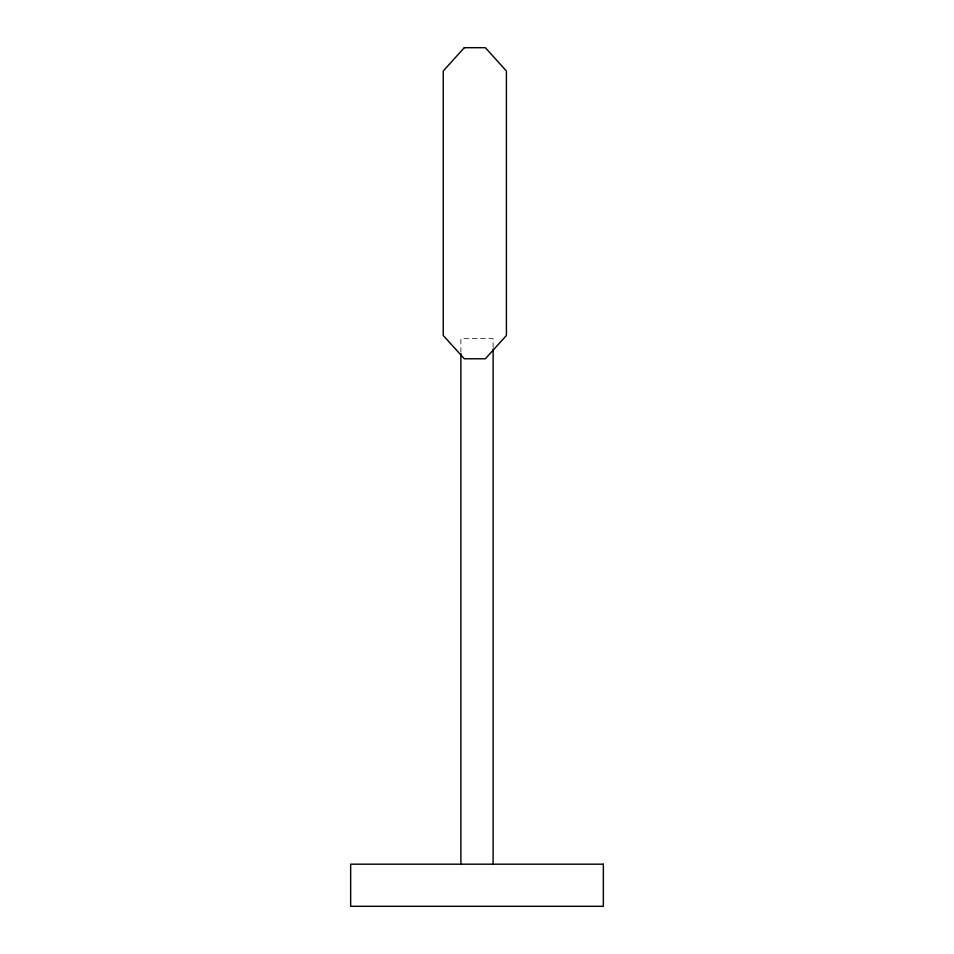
<?xml version="1.0" encoding="UTF-8"?>
<svg xmlns="http://www.w3.org/2000/svg" width="954" height="954" viewBox="0 0 954 954"><rect width="100%" height="100%" fill="white"/><g stroke="black" fill="none" stroke-linecap="round" stroke-linejoin="round"><path stroke-width="0.72" stroke-dasharray="4.77 3.58" d="M493.123 347.578L493.123 338.646L460.877 338.646L460.877 352.05"/><path stroke-width="1.43" d="M493.123 349.069L493.123 864.181M460.877 353.54L460.877 864.181M464.3 47.7L443.24 71.025L443.24 335.45L464.3 358.776L485.359 358.776L506.419 335.45L506.419 71.025L485.359 47.7L464.3 47.7M603.345 864.181L350.655 864.181L350.655 906.3L603.345 906.3L603.345 864.181"/></g></svg>
